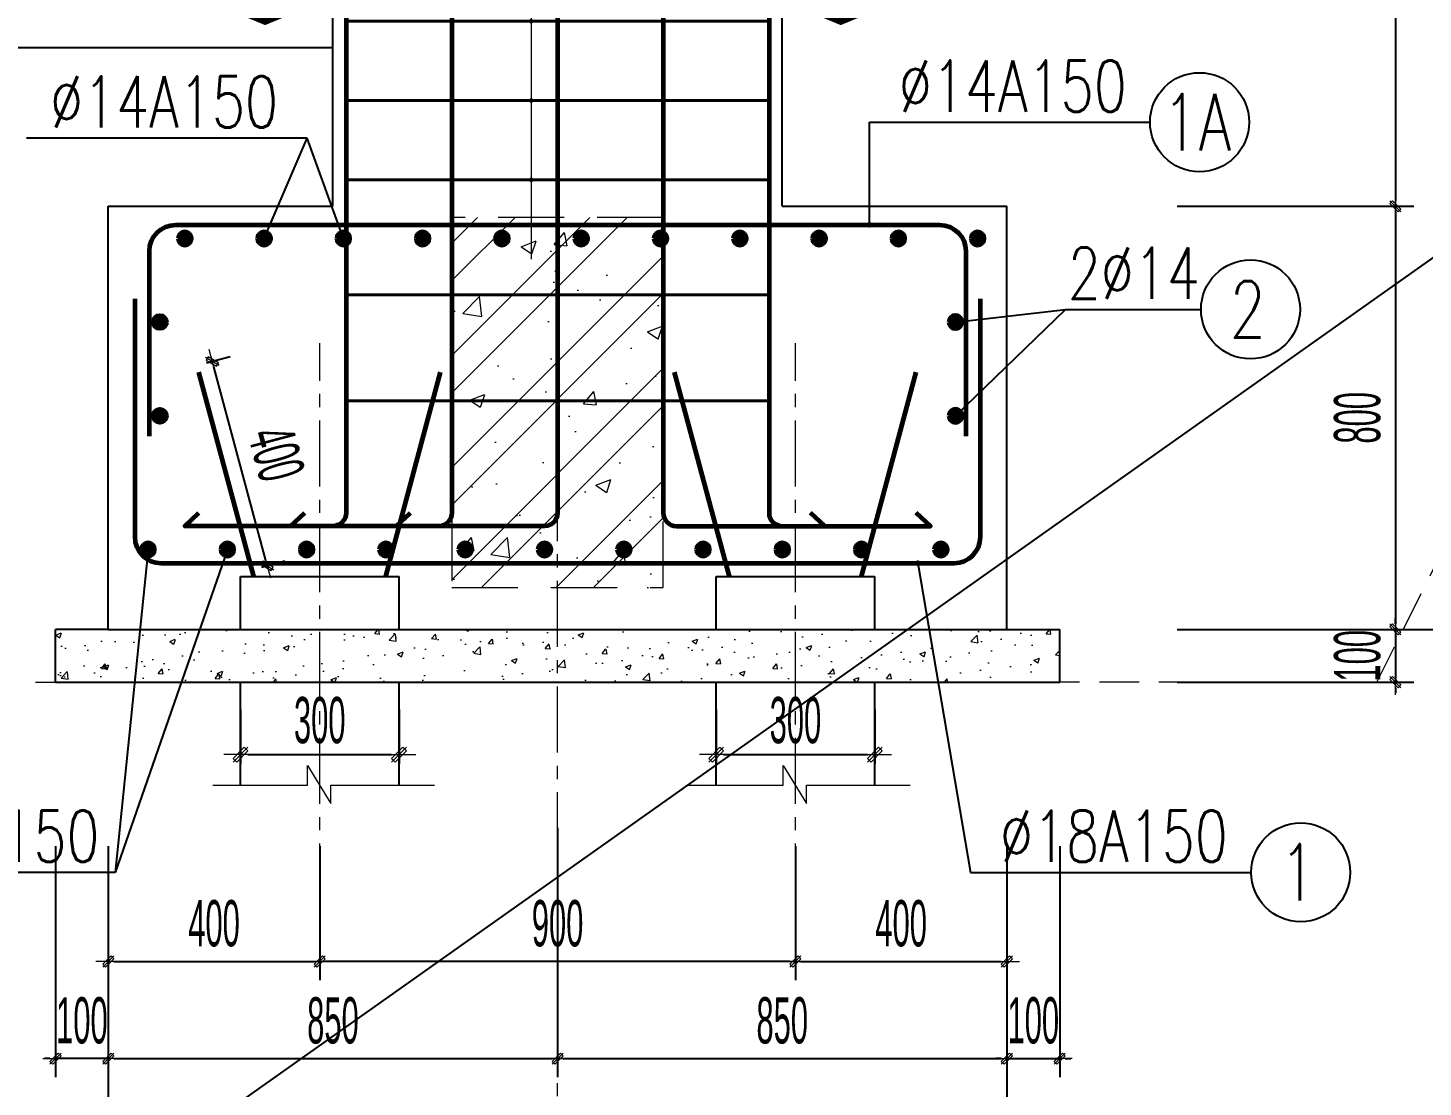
# Model space of a CAD drawing. Header units: inches. Extents: x 541671 to 837720, y 76128 to 1008472.
# Drawn here: x 613869 to 616509, y 361726 to 363728 of the extents above; entities that cross this region are included whole.
import ezdxf
from ezdxf.enums import TextEntityAlignment as Align

# ---------------------------------------------------------------- set-up
doc = ezdxf.new("R2010")
doc.units = ezdxf.units.IN
doc.header["$MEASUREMENT"] = 0
doc.header["$PDMODE"] = 32
doc.header["$PDSIZE"] = -1
for name, pattern in [('CENTERX2', [4, 2.5, -0.5, 0.5, -0.5]), ('DASHDOT', [1, 0.5, -0.25, 0, -0.25]), ('HIDDEN', [0.375, 0.25, -0.125])]:
    doc.linetypes.add(name, pattern=pattern)
doc.layers.get('0').update_dxf_attribs({"lineweight": 18})
doc.layers.add('KCS_Plotter', color=11, linetype='Continuous', plot=False)
for name, color, linetype, lineweight in [('KICHTHUOC', 4, 'Continuous', 18), ('LC Dim', 8, 'Continuous', 18), ('LC Dim @ 1', 8, 'Continuous', 18), ('LC Hatch', 252, 'Continuous', 9), ('LC ISO', 153, 'Continuous', 13), ('LC Khac', 4, 'Continuous', 9), ('LC MANH DUT', 35, 'HIDDEN', 5), ('LC Net dam2', 6, 'Continuous', 40), ('LC Net dam3', 1, 'Continuous', 60), ('LC Net thay', 7, 'Continuous', 25), ('LC Net truc', 79, 'DASHDOT', 13), ('LC Text2', 7, 'Continuous', 25)]:
    doc.layers.add(name, color=color, linetype=linetype, lineweight=lineweight)
doc.styles.add('HOATBIF', font='hoatbif.shx', dxfattribs={"width": 0.5})
doc.styles.add('LC 1', font='VHAVANB_2.TTF')
doc.styles.add('LC 3', font='vnsimli.shx', dxfattribs={"width": 0.75})
doc.dimstyles.new('1-100(1-25)', dxfattribs={"dimscale": 25, "dimtxt": 2.5, "dimasz": 0.35, "dimexe": 0.5, "dimexo": 0, "dimgap": 0.8, "dimtad": 1, "dimdec": 0, "dimzin": 0, "dimdsep": 46, "dimtxsty": 'HOATBIF', "dimblk1": 'DOT', "dimblk2": 'DOT', "dimsah": 1, "dimcen": -1, "dimdle": 1, "dimclrd": 256, "dimclre": 256, "dimclrt": 4, "dimadec": 3, "dimazin": 2, "dimtfac": 0.3333333333333333, "dimtdec": 0, "dimtix": 1, "dimtmove": 2, "dimatfit": 3, "dimldrblk": 'DOT', "dimfxl": 1, "dimtvp": 0.8333333333333334, "dimtolj": 1, "dimtzin": 0, "dimarcsym": 0})
doc.dimstyles.new('Copy of 1-100(1-35)', dxfattribs={"dimscale": 35, "dimtxt": 2.5, "dimasz": 0.3, "dimexe": 1, "dimexo": 1, "dimgap": 0.8, "dimtad": 1, "dimdec": 0, "dimzin": 0, "dimdsep": 46, "dimtxsty": 'HOATBIF', "dimblk1": 'DOT', "dimblk2": 'DOT', "dimsah": 1, "dimcen": -0.1, "dimdle": 1, "dimclrd": 256, "dimclre": 256, "dimclrt": 4, "dimadec": 3, "dimazin": 2, "dimtfac": 0.3333333333333333, "dimtdec": 0, "dimtix": 1, "dimtmove": 2, "dimatfit": 3, "dimldrblk": 'DOT', "dimfxl": 1, "dimtvp": 0.8333333333333334, "dimtolj": 1, "dimtzin": 0, "dimarcsym": 0})
doc.dimstyles.new('Copy of 1-35', dxfattribs={"dimscale": 35, "dimtxt": 2.5, "dimasz": 0.4, "dimexe": 0.5, "dimexo": 0, "dimgap": 0.6, "dimtad": 1, "dimdec": 0, "dimzin": 0, "dimdsep": 46, "dimtxsty": 'HOATBIF', "dimblk1": 'DOT', "dimblk2": 'DOT', "dimsah": 1, "dimcen": -1, "dimdle": 1, "dimclrd": 256, "dimclre": 256, "dimclrt": 130, "dimadec": 0, "dimazin": 0, "dimtfac": 0.3333333333333333, "dimtdec": 0, "dimtix": 1, "dimtmove": 2, "dimatfit": 3, "dimldrblk": 'DOT', "dimfxl": 0.5, "dimtvp": 0.8333333333333334, "dimtolj": 1, "dimtzin": 12, "dimarcsym": 0})

# ---------------------------------------------------------------- blocks, each defined once
blk = doc.blocks.new('DOT')
at = {"layer": 'KICHTHUOC'}
blk.add_line((-2.25, 0), (2.25, 0), dxfattribs=at)
at = {"layer": 'KICHTHUOC', "color": 4}
blk.add_line((-1, -1), (1, 1), dxfattribs=at)
blk.add_lwpolyline([(0.5, 1), (-1, -0.5), (-0.5, -1), (1, 0.5)], close=True, dxfattribs=at)
blk = doc.blocks.new('*D407')
at = {"layer": 'Defpoints', "color": 0, "ltscale": 2, "transparency": 16777216}
for p in [(614871.5218617666, 362250.468137464), (614021.5218617666, 362216.106348337), (614871.5218617666, 361779.3711982635)]:
    blk.add_point(p, dxfattribs=at)
at = {"layer": 'LC Dim', "lineweight": -2, "ltscale": 2, "transparency": 16777216}
for p, q in [((614871.5218617666, 362215.468137464), (614871.5218617666, 361744.3711982635)), ((614021.5218617666, 362181.106348337), (614021.5218617666, 361744.3711982635)), ((614032.0218617666, 361779.3711982635), (614861.0218617666, 361779.3711982635))]:
    blk.add_line(p, q, dxfattribs=at)
at = {"layer": 'LC Dim', "lineweight": -2, "ltscale": 2, "transparency": 16777216, "xscale": 10.5, "yscale": 10.5, "zscale": 10.5, "rotation": 180}
blk.add_blockref('DOT', (614021.5218617666, 361779.3711982635), dxfattribs=at)
at = {"layer": 'LC Dim', "lineweight": -2, "ltscale": 2, "transparency": 16777216, "xscale": 10.5, "yscale": 10.5, "zscale": 10.5}
blk.add_blockref('DOT', (614871.5218617666, 361779.3711982635), dxfattribs=at)
at = {"layer": 'LC Dim', "color": 4, "ltscale": 2, "transparency": 16777216, "insert": (614446.5218617666, 361851.1211982635), "char_height": 87.5, "attachment_point": 5, "style": 'HOATBIF'}
blk.add_mtext('\\A1;850', dxfattribs=at)
blk = doc.blocks.new('*D408')
at = {"layer": 'Defpoints', "color": 0, "ltscale": 2, "transparency": 16777216}
for p in [(614871.5218617666, 362250.468137464), (615721.5218617665, 362216.106348337), (615721.5218617665, 361779.3711982635)]:
    blk.add_point(p, dxfattribs=at)
at = {"layer": 'LC Dim', "lineweight": -2, "ltscale": 2, "transparency": 16777216}
for p, q in [((614871.5218617666, 362215.468137464), (614871.5218617666, 361744.3711982635)), ((615721.5218617665, 362181.106348337), (615721.5218617665, 361744.3711982635)), ((614882.0218617666, 361779.3711982635), (615711.0218617665, 361779.3711982635))]:
    blk.add_line(p, q, dxfattribs=at)
at = {"layer": 'LC Dim', "lineweight": -2, "ltscale": 2, "transparency": 16777216, "xscale": 10.5, "yscale": 10.5, "zscale": 10.5, "rotation": 180}
blk.add_blockref('DOT', (614871.5218617666, 361779.3711982635), dxfattribs=at)
at = {"layer": 'LC Dim', "lineweight": -2, "ltscale": 2, "transparency": 16777216, "xscale": 10.5, "yscale": 10.5, "zscale": 10.5}
blk.add_blockref('DOT', (615721.5218617665, 361779.3711982635), dxfattribs=at)
at = {"layer": 'LC Dim', "color": 4, "ltscale": 2, "transparency": 16777216, "insert": (615296.5218617665, 361851.1211982635), "char_height": 87.5, "attachment_point": 5, "style": 'HOATBIF'}
blk.add_mtext('\\A1;850', dxfattribs=at)
blk = doc.blocks.new('*D409')
at = {"layer": 'Defpoints', "color": 0, "ltscale": 2, "transparency": 16777216}
for p in [(614021.5218617666, 362216.106348337), (615721.5218617665, 362216.106348337), (615721.5218617665, 361577.4490789835)]:
    blk.add_point(p, dxfattribs=at)
at = {"layer": 'LC Dim', "lineweight": -2, "ltscale": 2, "transparency": 16777216}
for p, q in [((614021.5218617666, 362181.106348337), (614021.5218617666, 361542.4490789835)), ((615721.5218617665, 362181.106348337), (615721.5218617665, 361542.4490789835)), ((614032.0218617666, 361577.4490789835), (615711.0218617665, 361577.4490789835))]:
    blk.add_line(p, q, dxfattribs=at)
at = {"layer": 'LC Dim', "lineweight": -2, "ltscale": 2, "transparency": 16777216, "xscale": 10.5, "yscale": 10.5, "zscale": 10.5, "rotation": 180}
blk.add_blockref('DOT', (614021.5218617666, 361577.4490789835), dxfattribs=at)
at = {"layer": 'LC Dim', "lineweight": -2, "ltscale": 2, "transparency": 16777216, "xscale": 10.5, "yscale": 10.5, "zscale": 10.5}
blk.add_blockref('DOT', (615721.5218617665, 361577.4490789835), dxfattribs=at)
at = {"layer": 'LC Dim', "color": 4, "ltscale": 2, "transparency": 16777216, "insert": (614871.5218617665, 361649.1990789835), "char_height": 87.5, "attachment_point": 5, "style": 'HOATBIF'}
blk.add_mtext('\\A1;1700', dxfattribs=at)
blk = doc.blocks.new('*D410')
at = {"layer": 'Defpoints', "color": 0, "ltscale": 2, "transparency": 16777216}
for p in [(614173.7678217639, 363085.6870665929), (614218.4097399767, 363097.6488325235), (614277.2954397795, 362699.3167360703)]:
    blk.add_point(p, dxfattribs=at)
at = {"layer": 'LC Dim', "lineweight": -2, "ltscale": 2, "transparency": 16777216}
for p, q in [((614207.5752256846, 363094.7457331693), (614252.2171438975, 363106.7074990999)), ((614319.2197580194, 362721.420723177), (614221.1273399496, 363087.5066113473)), ((614311.1028437002, 362708.3754026466), (614355.7447619132, 362720.3371685772))]:
    blk.add_line(p, q, dxfattribs=at)
at = {"layer": 'LC Dim', "lineweight": -2, "ltscale": 2, "transparency": 16777216, "xscale": 10.5, "yscale": 10.5, "zscale": 10.5}
for p, rotation in [((614218.4097399767, 363097.6488325235), 104.9999999962312), ((614321.9373579924, 362711.2785020008), 284.9999999962312)]:
    blk.add_blockref('DOT', p, dxfattribs=dict(at, rotation=rotation))
at = {"layer": 'LC Dim', "color": 4, "ltscale": 2, "transparency": 16777216, "insert": (614339.478727022, 362923.0339337437), "char_height": 87.5, "attachment_point": 5, "rotation": 284.99999999623117, "style": 'HOATBIF'}
blk.add_mtext('\\A1;400', dxfattribs=at)
blk = doc.blocks.new('theptron1')
at = {"layer": 'LC Net dam3'}
for p, q in [((-0.5, 0), (0.5, 0)), ((-0.3535533905960619, 0.353553390592424), (0.3535533905960619, -0.353553390592424)), ((0.3535533905960619, 0.353553390592424), (-0.3535533905960619, -0.353553390592424)), ((0, 0.5), (0, -0.5))]:
    blk.add_line(p, q, dxfattribs=at)
blk.add_circle((0, 0), 0.4999999999978781, dxfattribs=at)
blk = doc.blocks.new('*U389')
at = {"layer": 'LC Dim', "xscale": 25.0000000000325, "yscale": 25.0000000000325, "zscale": 25.0000000000325}
blk.add_blockref('theptron1', (0, 0), dxfattribs=at)
blk = doc.blocks.new('*U390')
at = {"layer": 'LC Dim', "color": 0, "linetype": 'ByBlock', "lineweight": -2, "transparency": 16777216}
for p in [(0, 0), (150, 0), (300, 0), (450, 0), (600, 0), (750, 0), (900, 0), (1050, 0), (1200, 0), (1350, 0), (1500, 0)]:
    blk.add_blockref('*U389', p, dxfattribs=at)
blk = doc.blocks.new('*D411')
at = {"layer": 'Defpoints', "color": 0, "ltscale": 2, "transparency": 16777216}
for p in [(613921.5218617666, 362216.106348337), (614021.5218617666, 362216.106348337), (613921.5218617666, 361779.3711982635)]:
    blk.add_point(p, dxfattribs=at)
at = {"layer": 'LC Dim', "lineweight": -2, "ltscale": 2, "transparency": 16777216}
for p, q in [((613921.5218617666, 362181.106348337), (613921.5218617666, 361744.3711982635)), ((614021.5218617666, 362181.106348337), (614021.5218617666, 361744.3711982635)), ((613911.0218617666, 361779.3711982635), (613900.5218617666, 361779.3711982635)), ((614021.5218617666, 361779.3711982635), (613921.5218617666, 361779.3711982635)), ((614032.0218617666, 361779.3711982635), (614042.5218617666, 361779.3711982635))]:
    blk.add_line(p, q, dxfattribs=at)
at = {"layer": 'LC Dim', "lineweight": -2, "ltscale": 2, "transparency": 16777216, "xscale": 10.5, "yscale": 10.5, "zscale": 10.5}
blk.add_blockref('DOT', (613921.5218617666, 361779.3711982635), dxfattribs=at)
at = {"layer": 'LC Dim', "lineweight": -2, "ltscale": 2, "transparency": 16777216, "xscale": 10.5, "yscale": 10.5, "zscale": 10.5, "rotation": 180}
blk.add_blockref('DOT', (614021.5218617666, 361779.3711982635), dxfattribs=at)
at = {"layer": 'LC Dim', "color": 4, "ltscale": 2, "transparency": 16777216, "insert": (613971.5218617666, 361851.1211982635), "char_height": 87.5, "attachment_point": 5, "style": 'HOATBIF'}
blk.add_mtext('\\A1;100', dxfattribs=at)
blk = doc.blocks.new('*D412')
at = {"layer": 'Defpoints', "color": 0, "ltscale": 2, "transparency": 16777216}
for p in [(615721.5218617665, 362216.106348337), (615821.5218617665, 362216.106348337), (615821.5218617665, 361779.3711982635)]:
    blk.add_point(p, dxfattribs=at)
at = {"layer": 'LC Dim', "lineweight": -2, "ltscale": 2, "transparency": 16777216}
for p, q in [((615721.5218617665, 362181.106348337), (615721.5218617665, 361744.3711982635)), ((615821.5218617665, 362181.106348337), (615821.5218617665, 361744.3711982635)), ((615711.0218617665, 361779.3711982635), (615700.5218617665, 361779.3711982635)), ((615721.5218617665, 361779.3711982635), (615821.5218617665, 361779.3711982635)), ((615832.0218617665, 361779.3711982635), (615842.5218617665, 361779.3711982635))]:
    blk.add_line(p, q, dxfattribs=at)
at = {"layer": 'LC Dim', "lineweight": -2, "ltscale": 2, "transparency": 16777216, "xscale": 10.5, "yscale": 10.5, "zscale": 10.5}
blk.add_blockref('DOT', (615721.5218617665, 361779.3711982635), dxfattribs=at)
at = {"layer": 'LC Dim', "lineweight": -2, "ltscale": 2, "transparency": 16777216, "xscale": 10.5, "yscale": 10.5, "zscale": 10.5, "rotation": 180}
blk.add_blockref('DOT', (615821.5218617665, 361779.3711982635), dxfattribs=at)
at = {"layer": 'LC Dim', "color": 4, "ltscale": 2, "transparency": 16777216, "insert": (615771.5218617665, 361851.1211982635), "char_height": 87.5, "attachment_point": 5, "style": 'HOATBIF'}
blk.add_mtext('\\A1;100', dxfattribs=at)
blk = doc.blocks.new('*D413')
at = {"layer": 'Defpoints', "color": 0, "ltscale": 2, "transparency": 16777216}
for p in [(616108.9348961867, 364241.0709806933), (616008.9348961867, 363391.0709806933), (616456.4897708622, 363391.0709806933)]:
    blk.add_point(p, dxfattribs=at)
at = {"layer": 'LC Dim', "lineweight": -2, "ltscale": 2, "transparency": 16777216}
for p, q in [((616143.9348961867, 364241.0709806933), (616491.4897708622, 364241.0709806933)), ((616456.4897708622, 364230.5709806933), (616456.4897708622, 363401.5709806933)), ((616043.9348961867, 363391.0709806933), (616491.4897708622, 363391.0709806933))]:
    blk.add_line(p, q, dxfattribs=at)
at = {"layer": 'LC Dim', "lineweight": -2, "ltscale": 2, "transparency": 16777216, "xscale": 10.5, "yscale": 10.5, "zscale": 10.5}
for p, rotation in [((616456.4897708622, 364241.0709806933), 90), ((616456.4897708622, 363391.0709806933), 270)]:
    blk.add_blockref('DOT', p, dxfattribs=dict(at, rotation=rotation))
at = {"layer": 'LC Dim', "color": 4, "ltscale": 2, "transparency": 16777216, "insert": (616384.7397708622, 363816.0709806931), "char_height": 87.5, "attachment_point": 5, "rotation": 90, "style": 'HOATBIF'}
blk.add_mtext('\\A1;850', dxfattribs=at)
blk = doc.blocks.new('*D414')
at = {"layer": 'Defpoints', "color": 0, "ltscale": 2, "transparency": 16777216}
for p in [(616008.9348961867, 363391.0709806933), (616008.9348961867, 362591.0709806933), (616456.4897708622, 362591.0709806933)]:
    blk.add_point(p, dxfattribs=at)
at = {"layer": 'LC Dim', "lineweight": -2, "ltscale": 2, "transparency": 16777216}
for p, q in [((616043.9348961867, 363391.0709806933), (616491.4897708622, 363391.0709806933)), ((616456.4897708622, 363380.5709806933), (616456.4897708622, 362601.5709806933)), ((616043.9348961867, 362591.0709806933), (616491.4897708622, 362591.0709806933))]:
    blk.add_line(p, q, dxfattribs=at)
at = {"layer": 'LC Dim', "lineweight": -2, "ltscale": 2, "transparency": 16777216, "xscale": 10.5, "yscale": 10.5, "zscale": 10.5}
for p, rotation in [((616456.4897708622, 363391.0709806933), 90), ((616456.4897708622, 362591.0709806933), 270)]:
    blk.add_blockref('DOT', p, dxfattribs=dict(at, rotation=rotation))
at = {"layer": 'LC Dim', "color": 4, "ltscale": 2, "transparency": 16777216, "insert": (616384.7397708622, 362991.0709806931), "char_height": 87.5, "attachment_point": 5, "rotation": 90, "style": 'HOATBIF'}
blk.add_mtext('\\A1;800', dxfattribs=at)
blk = doc.blocks.new('*D415')
at = {"layer": 'Defpoints', "color": 0, "ltscale": 2, "transparency": 16777216}
for p in [(616008.9348961867, 362591.0709806933), (616008.9348961867, 362491.0709806933), (616456.4897708622, 362491.0709806933)]:
    blk.add_point(p, dxfattribs=at)
at = {"layer": 'LC Dim', "lineweight": -2, "ltscale": 2, "transparency": 16777216}
for p, q in [((616456.4897708622, 362601.5709806933), (616456.4897708622, 362612.0709806933)), ((616043.9348961867, 362591.0709806933), (616491.4897708622, 362591.0709806933)), ((616456.4897708622, 362591.0709806933), (616456.4897708622, 362491.0709806933)), ((616043.9348961867, 362491.0709806933), (616491.4897708622, 362491.0709806933)), ((616456.4897708622, 362480.5709806933), (616456.4897708622, 362470.0709806933))]:
    blk.add_line(p, q, dxfattribs=at)
at = {"layer": 'LC Dim', "lineweight": -2, "ltscale": 2, "transparency": 16777216, "xscale": 10.5, "yscale": 10.5, "zscale": 10.5}
for p, rotation in [((616456.4897708622, 362591.0709806933), 270), ((616456.4897708622, 362491.0709806933), 90)]:
    blk.add_blockref('DOT', p, dxfattribs=dict(at, rotation=rotation))
at = {"layer": 'LC Dim', "color": 4, "ltscale": 2, "transparency": 16777216, "insert": (616384.7397708622, 362541.0709806931), "char_height": 87.5, "attachment_point": 5, "rotation": 90, "style": 'HOATBIF'}
blk.add_mtext('\\A1;100', dxfattribs=at)
blk = doc.blocks.new('*D416')
at = {"layer": 'Defpoints', "color": 0, "ltscale": 2, "transparency": 16777216}
for p in [(616108.9348961867, 364441.0709806933), (616008.9348961867, 362591.0709806933), (616662.2031258888, 362591.0709806933)]:
    blk.add_point(p, dxfattribs=at)
at = {"layer": 'LC Dim', "lineweight": -2, "ltscale": 2, "transparency": 16777216}
for p, q in [((616143.9348961867, 364441.0709806933), (616697.2031258888, 364441.0709806933)), ((616662.2031258888, 364430.5709806933), (616662.2031258888, 362601.5709806933)), ((616043.9348961867, 362591.0709806933), (616697.2031258888, 362591.0709806933))]:
    blk.add_line(p, q, dxfattribs=at)
at = {"layer": 'LC Dim', "lineweight": -2, "ltscale": 2, "transparency": 16777216, "xscale": 10.5, "yscale": 10.5, "zscale": 10.5}
for p, rotation in [((616662.2031258888, 364441.0709806933), 90), ((616662.2031258888, 362591.0709806933), 270)]:
    blk.add_blockref('DOT', p, dxfattribs=dict(at, rotation=rotation))
at = {"layer": 'LC Dim', "color": 4, "ltscale": 2, "transparency": 16777216, "insert": (616590.4531258888, 363516.0709806931), "char_height": 87.5, "attachment_point": 5, "rotation": 90, "style": 'HOATBIF'}
blk.add_mtext('\\A1;1850', dxfattribs=at)
blk = doc.blocks.new('*D421')
at = {"layer": 'Defpoints', "color": 0, "ltscale": 2, "transparency": 16777216}
for p in [(614021.5218617666, 362216.106348337), (614421.5218617666, 362216.106348337), (614421.5218617666, 361962.9602328622)]:
    blk.add_point(p, dxfattribs=at)
at = {"layer": 'LC Dim', "lineweight": -2, "ltscale": 2, "transparency": 16777216}
for p, q in [((614021.5218617666, 362181.106348337), (614021.5218617666, 361927.9602328622)), ((614421.5218617666, 362181.106348337), (614421.5218617666, 361927.9602328622)), ((614032.0218617666, 361962.9602328622), (614411.0218617666, 361962.9602328622))]:
    blk.add_line(p, q, dxfattribs=at)
at = {"layer": 'LC Dim', "lineweight": -2, "ltscale": 2, "transparency": 16777216, "xscale": 10.5, "yscale": 10.5, "zscale": 10.5, "rotation": 180}
blk.add_blockref('DOT', (614021.5218617666, 361962.9602328622), dxfattribs=at)
at = {"layer": 'LC Dim', "lineweight": -2, "ltscale": 2, "transparency": 16777216, "xscale": 10.5, "yscale": 10.5, "zscale": 10.5}
blk.add_blockref('DOT', (614421.5218617666, 361962.9602328622), dxfattribs=at)
at = {"layer": 'LC Dim', "color": 4, "ltscale": 2, "transparency": 16777216, "insert": (614221.5218617666, 362034.7102328622), "char_height": 87.5, "attachment_point": 5, "style": 'HOATBIF'}
blk.add_mtext('\\A1;400', dxfattribs=at)
blk = doc.blocks.new('*D422')
at = {"layer": 'Defpoints', "color": 0, "ltscale": 2, "transparency": 16777216}
for p in [(615321.5218617665, 362216.106348337), (615721.5218617665, 362216.106348337), (615721.5218617665, 361962.9602328622)]:
    blk.add_point(p, dxfattribs=at)
at = {"layer": 'LC Dim', "lineweight": -2, "ltscale": 2, "transparency": 16777216}
for p, q in [((615321.5218617665, 362181.106348337), (615321.5218617665, 361927.9602328622)), ((615721.5218617665, 362181.106348337), (615721.5218617665, 361927.9602328622)), ((615332.0218617665, 361962.9602328622), (615711.0218617665, 361962.9602328622))]:
    blk.add_line(p, q, dxfattribs=at)
at = {"layer": 'LC Dim', "lineweight": -2, "ltscale": 2, "transparency": 16777216, "xscale": 10.5, "yscale": 10.5, "zscale": 10.5, "rotation": 180}
blk.add_blockref('DOT', (615321.5218617665, 361962.9602328622), dxfattribs=at)
at = {"layer": 'LC Dim', "lineweight": -2, "ltscale": 2, "transparency": 16777216, "xscale": 10.5, "yscale": 10.5, "zscale": 10.5}
blk.add_blockref('DOT', (615721.5218617665, 361962.9602328622), dxfattribs=at)
at = {"layer": 'LC Dim', "color": 4, "ltscale": 2, "transparency": 16777216, "insert": (615521.5218617665, 362034.7102328622), "char_height": 87.5, "attachment_point": 5, "style": 'HOATBIF'}
blk.add_mtext('\\A1;400', dxfattribs=at)
blk = doc.blocks.new('*D423')
at = {"layer": 'Defpoints', "color": 0, "ltscale": 2, "transparency": 16777216}
for p in [(614421.5218617666, 362216.106348337), (615321.5218617665, 362216.106348337), (614421.5218617666, 361962.9602328622)]:
    blk.add_point(p, dxfattribs=at)
at = {"layer": 'LC Dim', "lineweight": -2, "ltscale": 2, "transparency": 16777216}
for p, q in [((614421.5218617666, 362181.106348337), (614421.5218617666, 361927.9602328622)), ((615321.5218617665, 362181.106348337), (615321.5218617665, 361927.9602328622)), ((615311.0218617665, 361962.9602328622), (614432.0218617666, 361962.9602328622))]:
    blk.add_line(p, q, dxfattribs=at)
at = {"layer": 'LC Dim', "lineweight": -2, "ltscale": 2, "transparency": 16777216, "xscale": 10.5, "yscale": 10.5, "zscale": 10.5, "rotation": 180}
blk.add_blockref('DOT', (614421.5218617666, 361962.9602328622), dxfattribs=at)
at = {"layer": 'LC Dim', "lineweight": -2, "ltscale": 2, "transparency": 16777216, "xscale": 10.5, "yscale": 10.5, "zscale": 10.5}
blk.add_blockref('DOT', (615321.5218617665, 361962.9602328622), dxfattribs=at)
at = {"layer": 'LC Dim', "color": 4, "ltscale": 2, "transparency": 16777216, "insert": (614871.5218617665, 362034.7102328622), "char_height": 87.5, "attachment_point": 5, "style": 'HOATBIF'}
blk.add_mtext('\\A1;900', dxfattribs=at)
blk = doc.blocks.new('*U393')
at = {"layer": 'LC Dim', "xscale": 25.0000000000325, "yscale": 25.0000000000325, "zscale": 25.0000000000325}
blk.add_blockref('theptron1', (0, 0), dxfattribs=at)
blk = doc.blocks.new('*U394')
at = {"layer": 'LC Dim', "color": 0, "linetype": 'ByBlock', "lineweight": -2, "transparency": 16777216}
blk.add_blockref('*U393', (0, 0), dxfattribs=at)
blk = doc.blocks.new('*U387')
at = {"layer": 'LC Dim', "xscale": 25.0000000000325, "yscale": 25.0000000000325, "zscale": 25.0000000000325}
blk.add_blockref('theptron1', (0, 0), dxfattribs=at)
blk = doc.blocks.new('*U388')
at = {"layer": 'LC Dim', "color": 0, "linetype": 'ByBlock', "lineweight": -2, "transparency": 16777216}
blk.add_blockref('*U387', (0, 0), dxfattribs=at)
blk = doc.blocks.new('*D401')
at = {"layer": 'Defpoints', "color": 0, "ltscale": 50, "transparency": 16777216}
for p in [(614271.5218617665, 362439.606348337), (614571.5218617665, 362439.606348337), (614571.5218617665, 362354.106348337)]:
    blk.add_point(p, dxfattribs=at)
at = {"layer": 'LC Dim', "lineweight": -2, "ltscale": 50, "transparency": 16777216}
for p, q in [((614271.5218617665, 362439.606348337), (614271.5218617665, 362336.606348337)), ((614571.5218617665, 362439.606348337), (614571.5218617665, 362336.606348337)), ((614285.5218617665, 362354.106348337), (614557.5218617665, 362354.106348337))]:
    blk.add_line(p, q, dxfattribs=at)
at = {"layer": 'LC Dim', "lineweight": -2, "ltscale": 50, "transparency": 16777216, "xscale": 14, "yscale": 14, "zscale": 14, "rotation": 180}
blk.add_blockref('DOT', (614271.5218617665, 362354.106348337), dxfattribs=at)
at = {"layer": 'LC Dim', "lineweight": -2, "ltscale": 50, "transparency": 16777216, "xscale": 14, "yscale": 14, "zscale": 14}
blk.add_blockref('DOT', (614571.5218617665, 362354.106348337), dxfattribs=at)
at = {"layer": 'LC Dim', "color": 130, "ltscale": 50, "transparency": 16777216, "insert": (614421.5218617665, 362418.856348337), "char_height": 87.5, "attachment_point": 5, "style": 'HOATBIF'}
blk.add_mtext('\\A1;300', dxfattribs=at)
blk = doc.blocks.new('*D402')
at = {"layer": 'Defpoints', "color": 0, "ltscale": 50, "transparency": 16777216}
for p in [(615171.5218617665, 362439.606348337), (615471.5218617665, 362439.606348337), (615471.5218617665, 362354.106348337)]:
    blk.add_point(p, dxfattribs=at)
at = {"layer": 'LC Dim', "lineweight": -2, "ltscale": 50, "transparency": 16777216}
for p, q in [((615171.5218617665, 362439.606348337), (615171.5218617665, 362336.606348337)), ((615471.5218617665, 362439.606348337), (615471.5218617665, 362336.606348337)), ((615185.5218617665, 362354.106348337), (615457.5218617665, 362354.106348337))]:
    blk.add_line(p, q, dxfattribs=at)
at = {"layer": 'LC Dim', "lineweight": -2, "ltscale": 50, "transparency": 16777216, "xscale": 14, "yscale": 14, "zscale": 14, "rotation": 180}
blk.add_blockref('DOT', (615171.5218617665, 362354.106348337), dxfattribs=at)
at = {"layer": 'LC Dim', "lineweight": -2, "ltscale": 50, "transparency": 16777216, "xscale": 14, "yscale": 14, "zscale": 14}
blk.add_blockref('DOT', (615471.5218617665, 362354.106348337), dxfattribs=at)
at = {"layer": 'LC Dim', "color": 130, "ltscale": 50, "transparency": 16777216, "insert": (615321.5218617665, 362418.856348337), "char_height": 87.5, "attachment_point": 5, "style": 'HOATBIF'}
blk.add_mtext('\\A1;300', dxfattribs=at)
blk = doc.blocks.new('*U397')
at = {"layer": 'LC Dim', "xscale": 25.0000000000325, "yscale": 25.0000000000325, "zscale": 25.0000000000325}
blk.add_blockref('theptron1', (0, 0), dxfattribs=at)
blk = doc.blocks.new('*U398')
at = {"layer": 'LC Dim', "color": 0, "linetype": 'ByBlock', "lineweight": -2, "transparency": 16777216}
blk.add_blockref('*U397', (0, 0), dxfattribs=at)
blk = doc.blocks.new('*U396')
at = {"layer": 'LC Dim', "xscale": 25.0000000000325, "yscale": 25.0000000000325, "zscale": 25.0000000000325}
blk.add_blockref('theptron1', (0, 0), dxfattribs=at)
blk = doc.blocks.new('*U395')
at = {"layer": 'LC Dim', "color": 0, "linetype": 'ByBlock', "lineweight": -2, "transparency": 16777216}
blk.add_blockref('*U396', (0, 0), dxfattribs=at)
blk = doc.blocks.new('*U399')
at = {"layer": 'LC Dim', "xscale": 25.0000000000325, "yscale": 25.0000000000325, "zscale": 25.0000000000325}
blk.add_blockref('theptron1', (0, 0), dxfattribs=at)
blk = doc.blocks.new('*U400')
at = {"layer": 'LC Dim', "color": 0, "linetype": 'ByBlock', "lineweight": -2, "transparency": 16777216}
for p in [(0, 0), (150, 0), (300, 0), (450, 0), (600, 0), (750, 0), (900, 0), (1050, 0), (1200, 0), (1350, 0), (1500, 0)]:
    blk.add_blockref('*U399', p, dxfattribs=at)
blk = doc.blocks.new('*U427')
at = {"layer": 'LC Khac', "color": 1, "ltscale": 2}
for p, q in [((0, 0), (-485.4649627282051, -8.003553375601768e-10)), ((3111.521680585533, 0), (2626.056717857328, -8.003553375601768e-10))]:
    blk.add_line(p, q, dxfattribs=at)
for points in [[(-242.7324813585001, -134.0098340650729, 0, 471.4285714293351, 0), (-242.7324813585001, -36.5848654092988, 275.0000000004455, 275.0000000004455, 0)], [(2868.789199227033, -134.0098340650729, 0, 471.4285714293351, 0), (2868.789199227033, -36.5848654092988, 275.0000000004455, 275.0000000004455, 0)]]:
    blk.add_lwpolyline(points, format="xyseb", dxfattribs=at)
at = {"layer": 'LC MANH DUT', "ltscale": 300}
blk.add_line((66.27083405029884, 1.092565268946438e-10), (2573.306578595828, 1.092565268946438e-10), dxfattribs=at)
at = {"ltscale": 2, "style": 'LC 1'}
for p in [(-242.7324813641026, 222.2060010813148), (2868.78919922143, 222.2060010813148)]:
    blk.add_attdef('LC', text='', height=330, dxfattribs=at).set_placement(p, align=Align.MIDDLE_CENTER)
blk = doc.blocks.new('*U428')
at = {"layer": 'LC Net dam2'}
blk.add_line((-399.9993727470282, 0.0002870873431675136), (399.9993727469118, -0.0002870873431675136), dxfattribs=at)
blk = doc.blocks.new('*U429')
at = {"layer": 'LC Net dam2', "color": 0, "linetype": 'ByBlock', "lineweight": -2, "transparency": 16777216}
for p in [(0, 0), (-9.184850993605149e-15, -150), (-1.83697019872103e-14, -300), (-2.755455298081545e-14, -450), (-3.673940397442059e-14, -600), (-4.592425496802574e-14, -750), (-5.510910596163089e-14, -900), (-6.429395695523604e-14, -1050)]:
    blk.add_blockref('*U428', p, dxfattribs=at)
blk = doc.blocks.new('*U391')
at = {"layer": 'LC ISO', "ltscale": 2}
blk.add_leader([(6.151897832751274e-05, 74.99999999994179), (-6.151897832751274e-05, -74.99999999994179)], dimstyle='1-100(1-25)', override={"dimgap": 0.8, "dimtad": 0}, dxfattribs=at)
blk = doc.blocks.new('*U392')
at = {"layer": 'LC Dim', "color": 0, "linetype": 'ByBlock', "lineweight": -2, "transparency": 16777216}
for p in [(0, 0), (-9.184850993605149e-15, -150), (-1.83697019872103e-14, -300), (-2.755455298081545e-14, -450), (-3.673940397442059e-14, -600), (-4.592425496802574e-14, -750), (-5.510910596163089e-14, -900)]:
    blk.add_blockref('*U391', p, dxfattribs=at)

msp = doc.modelspace()

# ---------------------------------------------------------------- hatches: boundary and pattern name
at = {"layer": 'LC Dim @ 1', "ltscale": 50}
h = msp.add_hatch(dxfattribs=at)
h.set_pattern_fill('AR-CONC', color=256, scale=15)
h.set_pattern_definition([(49.99999999999999, (449451.9348961865, 19690.37119826346), (107.589027390113, -9.412820247389266), [11.25, -123.75]), (355, (449451.9348961865, 19690.37119826346), (-20.81270004195, 112.8288200550018), [9, -99]), (100.4514, (449460.9006481864, 19689.58679726346), (86.77640725710323, 103.415931309143), [9.5610285, -105.1713168]), (46.18420000000002, (449451.9348961865, 19720.37119826346), (160.0861572938467, -24.82785214935271), [16.87499999999993, -185.6249999999994]), (96.6356, (449465.2754079365, 19718.30220221345), (140.1994058323055, 146.1176806350663), [14.3415432, -157.75695]), (351.1842, (449451.9348961865, 19720.37119826346), (140.1992917700441, 146.1177901387987), [13.5, -148.5]), (21, (449466.9348961865, 19712.87119826346), (89.53605781776925, -60.39283359980082), [11.25, -123.75]), (326.0000000000001, (449466.9348961865, 19712.87119826346), (36.49729978823726, 108.772506757028), [9, -99]), (71.4514, (449474.3962311365, 19707.83845736345), (126.0333942872235, 48.37957450649286), [9.5610285, -105.1713168]), (37.50000000000001, (449451.9348961865, 19690.37119826346), (1.8239782975936, 49.93407807469672), [0, -97.8, 0, -100.5, 0, -99.375]), (7.499999999999999, (449451.9348961865, 19690.37119826346), (39.46043061632229, 59.16175678235403), [0, -57.3, 0, -95.55, 0, -37.875]), (327.5, (449418.4848961865, 19690.37119826346), (80.07336542586135, -3.383230760156963), [0, -37.5, 0, -117, 0, -155.25]), (317.5, (449403.4848961865, 19690.37119826346), (87.47792540135794, 15.01574734984766), [0, -48.75, 0, -77.69999999999999, 0, -110.25])])
h.paths.add_polyline_path([(615821.5218617665, 362491.0709806932), (615821.5218617665, 362591.0709806932), (615721.5218617665, 362591.0709806932), (614021.5218617666, 362591.0709806932), (613921.5218617666, 362591.0709806932), (613921.5218617666, 362491.0709806932)])
h.paths.add_polyline_path([(614753.3098961881, 362566.070980693), (614753.3098961881, 362716.070980693), (614622.0598961881, 362716.070980693), (614622.0598961881, 362566.070980693)], flags=9)
at = {"layer": 'LC Hatch', "ltscale": 50}
h = msp.add_hatch(dxfattribs=at)
h.set_pattern_fill('BTCT', color=256, scale=40)
h.set_pattern_definition([(49.99999999999999, (436309.0538205678, -179059.9404490597), (286.9040730403014, -25.10085399303804), [30, -330]), (355, (436309.0538205678, -179059.9404490597), (-55.50053344520001, 300.8768534800047), [24, -264]), (100.4514, (436332.9624925678, -179062.0321850597), (231.4037526856086, 275.7758168243814), [25.496076, -280.4568448]), (46.18420000000002, (436309.0538205678, -178979.9404490597), (426.8964194502578, -66.20760573160723), [44.99999999999982, -494.9999999999985]), (96.6356, (436344.6285185678, -178985.4577718597), (373.8650822194813, 389.6471483601767), [38.2441152, -420.6852]), (351.1842, (436309.0538205678, -178979.9404490597), (373.8647780534509, 389.6474403701299), [36, -396]), (21, (436349.0538205678, -178999.9404490597), (238.7628208473847, -161.0475562661355), [30, -330]), (326.0000000000001, (436349.0538205678, -178999.9404490597), (97.32613276863269, 290.0600180187412), [24, -264]), (71.4514, (436368.9507137678, -179013.3610914597), (336.089051432596, 129.012198683981), [25.496076, -280.4568448]), (37.50000000000001, (436309.0538205678, -179059.9404490597), (4.863942126916267, 133.1575415325246), [0, -260.8, 0, -268, 0, -265]), (7.499999999999999, (436309.0538205678, -179059.9404490597), (105.2278149768594, 157.7646847529441), [0, -152.8, 0, -254.8, 0, -101]), (327.5, (436219.8538205678, -179059.9404490597), (213.5289744689636, -9.021948693751902), [0, -100, 0, -312, 0, -414]), (317.5, (436179.8538205678, -179059.9404490597), (233.2744677369545, 40.04199293292709), [0, -130, 0, -207.2, 0, -294]), (45, (436309.0538205678, -179059.9404490597), (-106.0660171779821, 106.0660171779821), []), (45, (436379.7644985678, -179059.9404490597), (-106.0660171779821, 106.0660171779821), [])])
h.paths.add_polyline_path([(614671.5218617666, 362669.8678472247), (615071.5218617666, 362669.8678472247), (615071.5218617666, 363369.8678472247), (614671.5218617666, 363369.8678472247)])

# ---------------------------------------------------------------- linework, layer by layer
at = {"layer": 'KCS_Plotter', "ltscale": 50}
msp.add_line((604872.032868236, 355051.395539174), (619572.03286827, 365446.395808796), dxfattribs=at)
at = {"layer": 'LC ISO'}
for points in [[(614219.4348961865, 362296.606348337), (614398.3832109245, 362296.606348337), (614398.3832109245, 362333.4723322691), (614442.3403938757, 362261.8551771321), (614442.3403938757, 362296.606348337), (614638.7421855247, 362296.606348337)], [(615119.4348961865, 362296.606348337), (615298.3832109245, 362296.606348337), (615298.3832109245, 362333.4723322691), (615342.3403938757, 362261.8551771321), (615342.3403938757, 362296.606348337), (615538.7421855247, 362296.606348337)]]:
    msp.add_lwpolyline(points, dxfattribs=at)
at = {"layer": 'LC MANH DUT', "lineweight": 0, "ltscale": 300}
for p, q in [((616421.5218617655, 362491.0709806932), (617021.5218617653, 363691.0709806953)), ((613321.5218617666, 362491.0709806932), (613921.5218617666, 362491.0709806932)), ((616421.5218617655, 362491.0709806932), (615821.5218617665, 362491.0709806932))]:
    msp.add_line(p, q, dxfattribs=at)
at = {"layer": 'LC MANH DUT', "ltscale": 500}
msp.add_lwpolyline([(614671.5218617666, 362669.8678472247), (615071.5218617666, 362669.8678472247), (615071.5218617666, 363369.8678472247), (614671.5218617666, 363369.8678472247)], close=True, dxfattribs=at)
at = {"layer": 'LC Net dam2'}
for p, q in [((614471.5235695243, 363223.3691924372), (615271.5193593815, 363223.3698987548)), ((614471.5237461046, 363023.3691924373), (615271.5193593815, 363023.3698987548))]:
    msp.add_line(p, q, dxfattribs=at)
at = {"layer": 'LC Net dam3'}
for p, q in [((614296.5218617665, 362691.0709806932), (614192.9942437252, 363077.441311209)), ((614546.5218617665, 362691.0709806932), (614650.0494798077, 363077.441311209)), ((615196.5218617665, 362691.0709806932), (615092.9942437252, 363077.441311209)), ((615446.5218617665, 362691.0709806932), (615550.0494798077, 363077.441311209))]:
    msp.add_line(p, q, dxfattribs=at)
for points in [[(614471.5224288144, 364515.3701858409), (614471.5239332307, 362811.424771702, -0.4142135623730951), (614446.5239332307, 362786.424771702), (614166.102369353, 362786.424771702), (614192.997672932, 362811.5036680026)], [(614671.5217053252, 364515.3701858408), (614671.5232097415, 362811.4247717019, -0.4142135623730951), (614646.5232097415, 362786.4247717019), (614366.1016458637, 362786.4247717019), (614392.9969494428, 362811.5036680024)], [(614871.5210457013, 364515.3701858408), (614871.5225501176, 362811.4247717019, -0.4142135623730951), (614846.5225501176, 362786.4247717019), (614566.1009862398, 362786.4247717019), (614592.9962898189, 362811.5036680024)], [(615071.5193133594, 364515.3707908174), (615071.5229632099, 362811.4253766818, 0.4142135623730951), (615096.5230388324, 362786.4254523045), (615376.9446027088, 362786.426300552), (615350.0492232686, 362811.5051154968)], [(615271.5212947022, 364515.3701858409), (615271.519790286, 362811.424771702, 0.4142135623730951), (615296.519790286, 362786.424771702), (615576.9413541637, 362786.424771702), (615550.0460505846, 362811.5036680026)], [(614099.1265481011, 362956.2524792575), (614099.1265481011, 363305.9644452794, -0.414213562373095), (614149.1265481011, 363355.9644452794), (615593.917175432, 363355.9644452794, -0.414213562373095), (615643.917175432, 363305.9644452794), (615643.917175432, 362956.2524792575)], [(614071.5218617666, 363215.8894821289), (614071.5218617666, 362766.177516107, 0.414213562373095), (614121.5218617666, 362716.177516107), (615621.5218617665, 362716.177516107, 0.414213562373095), (615671.5218617665, 362766.177516107), (615671.5218617665, 363215.8894821289)]]:
    msp.add_lwpolyline(points, format="xyb", dxfattribs=at)
at = {"layer": 'LC Net thay', "ltscale": 2}
for p, q in [((614446.5218617589, 363391.0709806932), (614446.5218617589, 364541.0708924034)), ((615296.52185236, 363391.0709806932), (615296.52185236, 364541.0708924034)), ((613163.4348961865, 363691.0709806933), (614446.5218617589, 363691.0709806933)), ((614021.5218617666, 363391.0709806932), (614446.5218617589, 363391.0709806932)), ((614021.5218617666, 362691.0709806932), (614021.5218617666, 363391.0709806932)), ((615296.52185236, 363391.0709806932), (615721.5218617665, 363391.0709806932)), ((615721.5218617665, 362691.0709806932), (615721.5218617665, 363391.0709806932)), ((614021.5218617666, 362591.0709806932), (614021.5218617666, 362691.0709806932)), ((614271.5218617665, 362691.0709806932), (614571.5218617665, 362691.0709806932)), ((614271.5218617665, 362591.0709806932), (614271.5218617665, 362691.0709806932)), ((614571.5218617665, 362591.0709806932), (614571.5218617665, 362691.0709806932)), ((615171.5218617665, 362691.0709806932), (615471.5218617665, 362691.0709806932)), ((615171.5218617665, 362591.0709806932), (615171.5218617665, 362691.0709806932)), ((615471.5218617665, 362591.0709806932), (615471.5218617665, 362691.0709806932)), ((615721.5218617665, 362591.0709806932), (615721.5218617665, 362691.0709806932)), ((613921.5218617666, 362491.0709806932), (613921.5218617666, 362591.0709806932)), ((614021.5218617666, 362591.0709806932), (613921.5218617666, 362591.0709806932)), ((614021.5218617666, 362591.0709806932), (615721.5218617665, 362591.0709806932)), ((615721.5218617665, 362591.0709806932), (615821.5218617665, 362591.0709806932)), ((615821.5218617665, 362491.0709806932), (615821.5218617665, 362591.0709806932)), ((613921.5218617666, 362491.0709806932), (615821.5218617665, 362491.0709806932)), ((614271.5218617665, 362296.606348337), (614271.5218617665, 362491.0709806932)), ((614571.5218617665, 362296.606348337), (614571.5218617665, 362491.0709806932)), ((615171.5218617665, 362296.606348337), (615171.5218617665, 362491.0709806932)), ((615471.5218617665, 362296.606348337), (615471.5218617665, 362491.0709806932))]:
    msp.add_line(p, q, dxfattribs=at)
at = {"layer": 'LC Net truc', "linetype": 'CENTERX2', "ltscale": 50}
for p, q in [((614871.5218617665, 361558.0414882478), (614871.5218617665, 364806.8702741308)), ((614421.5218617665, 362061.0703859025), (614421.5218617665, 363132.3648671918)), ((615321.5218617665, 362061.0703859025), (615321.5218617665, 363132.3648671918))]:
    msp.add_line(p, q, dxfattribs=at)
at = {"layer": 'LC Text2', "ltscale": 100}
for centre in [(616086.0665120031, 363550.0052002353), (616182.468881239, 363196.0742395356), (616277.4398505886, 362131.5798746068)]:
    msp.add_circle(centre, 93.63614253619865, dxfattribs=at)

# ---------------------------------------------------------------- block references
ref = msp.add_blockref('*U427', (614403.0620547604, 363780.480344091), dxfattribs=dict(xscale=0.35, yscale=0.35, zscale=0.35))
ref.add_attrib('LC', 'B', dxfattribs={"ltscale": 2, "height": 115.5, "style": 'LC 1'}).set_placement((615407.1382744879, 363858.2524444694), align=Align.MIDDLE_CENTER)
ref.add_attrib('LC', 'B', dxfattribs={"ltscale": 2, "height": 115.5, "style": 'LC 1'}).set_placement((614318.105686283, 363858.2524444694), align=Align.MIDDLE_CENTER)
at = {"layer": 'LC Dim', "ltscale": 2}
msp.add_blockref('*U392', (614821.5210119213, 364266.071019926), dxfattribs=at)
at = {"layer": 'LC Dim', "xscale": -1, "rotation": 180}
for name, p in [('*U400', (614166.2006910291, 363330.1215743833)), ('*U390', (614096.7006910291, 362742.0203870032))]:
    msp.add_blockref(name, p, dxfattribs=at)
at = {"layer": 'LC Dim'}
for name, p in [('*U398', (614118.8617973275, 363172.1607110336)), ('*U394', (614118.8617973275, 362994.6607110336))]:
    msp.add_blockref(name, p, dxfattribs=at)
at = {"layer": 'LC Dim', "xscale": -1}
for name, p in [('*U395', (615624.1819262055, 363172.1607110336)), ('*U388', (615624.1819262055, 362994.6607110336))]:
    msp.add_blockref(name, p, dxfattribs=at)
at = {"layer": 'LC Net dam2'}
msp.add_blockref('*U429', (614871.521892555, 364491.0709425989), dxfattribs=at)

# ---------------------------------------------------------------- texts
at = {"layer": 'LC Text2', "linetype": 'ByBlock', "style": 'LC 3', "width": 0.75}
for s, p in [('%%C14A150', (615517.0972217917, 363569.7071118205)), ('%%C14A150', (613911.3909361117, 363539.7071118169)), ('2%%C14', (615836.688142606, 363215.7761511208)), ('%%C18A150', (613573.5294125157, 362151.281786192)), ('%%C18A150', (615708.470560377, 362151.281786192))]:
    msp.add_text(s, height=97.22222449684173, dxfattribs=at).set_placement(p)
at = {"layer": 'LC Text2', "ltscale": 100, "style": 'LC 3', "width": 0.75}
for s, p in [('1A', (616080.782495595, 363550.0052002353)), ('2', (616177.1848648309, 363196.0742395356)), ('1', (616272.1558341805, 362131.5798746068))]:
    msp.add_text(s, height=106.9444469465259, dxfattribs=at).set_placement(p, align=Align.MIDDLE_CENTER)

# ---------------------------------------------------------------- dimensions: what is measured, and where the dimension line sits
at = {"layer": 'LC Dim', "ltscale": 2}
for base, p1, p2, picture, middle in [((616662.2031258888, 362591.0709806933), (616108.9348961865, 364441.0709806932), (616008.9348961865, 362591.0709806932), '*D416', (616590.4531258888, 363516.0709806931)), ((616456.4897708622, 363391.0709806933), (616108.9348961865, 364241.0709806932), (616008.9348961865, 363391.0709806932), '*D413', (616384.7397708622, 363816.0709806931)), ((616456.4897708622, 362591.0709806933), (616008.9348961865, 363391.0709806932), (616008.9348961865, 362591.0709806932), '*D414', (616384.7397708622, 362991.0709806931)), ((616456.4897708622, 362491.0709806933), (616008.9348961865, 362591.0709806932), (616008.9348961865, 362491.0709806932), '*D415', (616384.7397708622, 362541.0709806931))]:
    dim = msp.add_linear_dim(base=base, p1=p1, p2=p2, angle=90, dimstyle='Copy of 1-100(1-35)', dxfattribs=at)
    dim.commit()
    dim.dimension.update_dxf_attribs({"geometry": picture, "text_midpoint": middle})
dim = msp.add_aligned_dim(p1=(614277.2954397794, 362699.3167360702), p2=(614173.7678217638, 363085.6870665929), distance=-46.21671457290432, dimstyle='Copy of 1-100(1-35)', dxfattribs=at)
dim.commit()
dim.dimension.update_dxf_attribs({"geometry": '*D410', "text_midpoint": (614339.478727022, 362923.0339337437)})
at = {"layer": 'LC Dim', "ltscale": 50}
for base, p1, p2, picture, middle in [((614571.5218617665, 362354.106348337), (614271.5218617665, 362439.606348337), (614571.5218617665, 362439.606348337), '*D401', (614421.5218617665, 362418.856348337)), ((615471.5218617665, 362354.106348337), (615171.5218617665, 362439.606348337), (615471.5218617665, 362439.606348337), '*D402', (615321.5218617665, 362418.856348337))]:
    dim = msp.add_linear_dim(base=base, p1=p1, p2=p2, dimstyle='Copy of 1-35', dxfattribs=at)
    dim.commit()
    dim.dimension.update_dxf_attribs({"geometry": picture, "text_midpoint": middle})
at = {"layer": 'LC Dim', "ltscale": 2}
for base, p1, p2, picture, middle in [((614871.5218617666, 361779.3711982635), (614021.5218617666, 362216.106348337), (614871.5218617666, 362250.468137464), '*D407', (614446.5218617666, 361851.1211982635)), ((615721.5218617665, 361779.3711982635), (614871.5218617666, 362250.468137464), (615721.5218617665, 362216.106348337), '*D408', (615296.5218617665, 361851.1211982635)), ((613921.5218617666, 361779.3711982635), (614021.5218617666, 362216.106348337), (613921.5218617666, 362216.106348337), '*D411', (613971.5218617666, 361851.1211982635)), ((615721.5218617665, 361577.4490789835), (614021.5218617666, 362216.106348337), (615721.5218617665, 362216.106348337), '*D409', (614871.5218617665, 361649.1990789835)), ((614421.5218617666, 361962.9602328622), (614021.5218617666, 362216.106348337), (614421.5218617666, 362216.106348337), '*D421', (614221.5218617666, 362034.7102328622)), ((614421.5218617666, 361962.9602328622), (615321.5218617665, 362216.106348337), (614421.5218617666, 362216.106348337), '*D423', (614871.5218617665, 362034.7102328622)), ((615721.5218617665, 361962.9602328622), (615321.5218617665, 362216.106348337), (615721.5218617665, 362216.106348337), '*D422', (615521.5218617665, 362034.7102328622)), ((615821.5218617665, 361779.3711982635), (615721.5218617665, 362216.106348337), (615821.5218617665, 362216.106348337), '*D412', (615771.5218617665, 361851.1211982635))]:
    dim = msp.add_linear_dim(base=base, p1=p1, p2=p2, dimstyle='Copy of 1-100(1-35)', dxfattribs=at)
    dim.commit()
    dim.dimension.update_dxf_attribs({"geometry": picture, "text_midpoint": middle})

# ---------------------------------------------------------------- leaders
for points in [[(615461.4273573621, 363355.9644452794), (615461.4273573621, 363550.0052002353), (615992.430369467, 363550.0052002353)], [(614466.2006910291, 363330.1215743833), (614397.6163661702, 363520.0052002333), (613866.6133540653, 363520.0052002316)], [(614316.2006910291, 363330.1215743833), (614397.6163661702, 363520.0052002333)], [(615624.1819262055, 363172.1607110336), (615832.7188454897, 363196.0742395356)], [(615624.1819262055, 362994.6607110336), (615832.7188454897, 363196.0742395356), (616088.8327387027, 363196.0742395356)], [(614096.7006910291, 362742.0203870032), (614034.5481513531, 362131.5798746068), (613538.5451392483, 362131.5798746068)], [(614246.7006910291, 362742.0203870032), (614034.5481513531, 362131.5798746068)], [(615552.8006959474, 362716.177516107), (615652.8006959474, 362131.5798746068), (616183.8037080523, 362131.5798746068)]]:
    msp.add_leader(points, dimstyle='Copy of 1-100(1-35)', dxfattribs=at)

doc.saveas('drawing.dxf')
